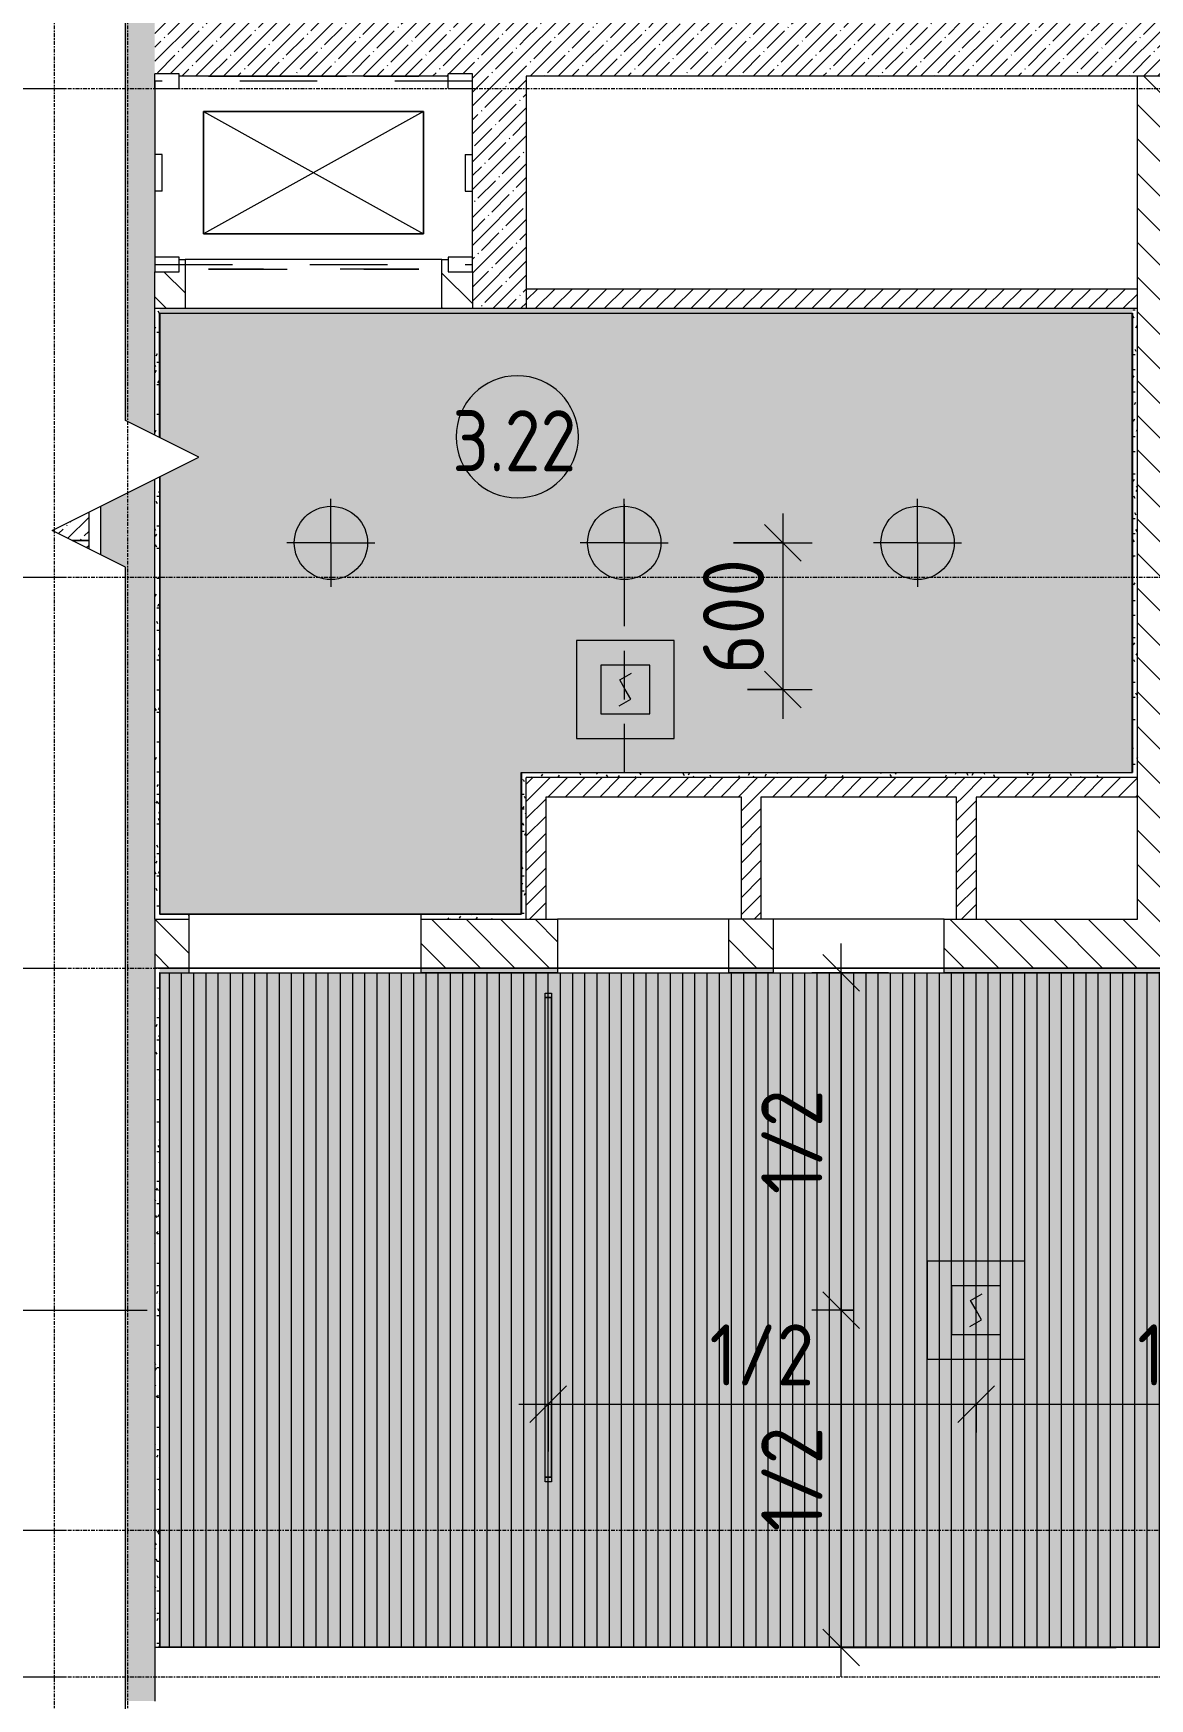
# Model space of a CAD drawing. Header units: millimetres. Extents: x 81303 to 275082, y -8553 to 29000.
# Drawn here: x 84473 to 89041, y 10410 to 17226 of the extents above; entities that cross this region are included whole.
import ezdxf

# ---------------------------------------------------------------- set-up
doc = ezdxf.new("R2010")
doc.units = ezdxf.units.MM
for name, pattern in [('ADSK_Штрих_ш2 п1', [300, 200, -100]), ('Осевая', [31.75, 6.35, -4.7625, 15.875, -4.7625]), ('Снесенные', [714.375, 476.25, -238.125]), ('Штрих', [635, 317.5, -317.5])]:
    doc.linetypes.add(name, pattern=pattern)
for name, color, linetype, lineweight in [('A-ANNO-DIMS', 7, 'Continuous', 9), ('A-ANNO-DIMS-100', 7, 'Continuous', 9), ('A-AREA-IDEN', 7, 'Continuous', 9), ('A-CLNG-PATT', 7, 'Continuous', 9), ('A-DETL-2', 7, 'ADSK_Штрих_ш2 п1', 9), ('A-DETL-GENF', 7, 'Continuous', 9), ('A-GENM', 7, 'Штрих', 9), ('A-WALL', 7, 'Continuous', 9), ('I-WALL', 7, 'Continuous', 9), ('M-EQPM', 7, 'Continuous', 9), ('M-EQPM-1', 7, 'Штрих', 9), ('M-EQPM-2', 7, 'Снесенные', 9), ('Q-SPCQ', 7, 'Continuous', 9), ('Оси', 7, 'Continuous', 9), ('Оси-2', 7, 'Осевая', 9)]:
    doc.layers.add(name, color=color, linetype=linetype, lineweight=lineweight)
for name, color, linetype, lineweight, true_color in [('A-ANNO-NOTE', 1, 'Continuous', 9, 0xff0000), ('A-CLNG-1', 7, 'Continuous', 9, 0xeaeaea), ('A-WALL-1', 7, 'Continuous', 9, 0x3c3c3c), ('A-WALL-FNSH-1', 7, 'Continuous', 9, 0x3c3c3c), ('E-LITE-EQPM-1', 7, 'Continuous', 9, 0xff8080), ('I-WALL-1', 7, 'Continuous', 9, 0x535353), ('Q-SPCQ-4', 1, 'Continuous', 9, 0xff0000), ('S-COLS-1', 9, 'Continuous', 9, 0x808080), ('S-COLS-2', 7, 'Continuous', 9, 0x3c3c3c)]:
    doc.layers.add(name, color=color, linetype=linetype, lineweight=lineweight, true_color=true_color)
doc.layers.add('A-CLNG-PATT-1', color=7, linetype='Continuous', lineweight=9, transparency=1)
doc.styles.add('GOST Common_1', font='GOST_Common.ttf', dxfattribs={"width": 0.9, "height": 250})
doc.styles.add('ISOCPEUR', font='isocpeur.ttf', dxfattribs={"width": 0.9, "height": 250})
doc.dimstyles.new('ISO-2_5_0_9К_БОЛЬШОЙ', dxfattribs={"dimscale": 304.8, "dimtxt": 248.995294, "dimasz": 0.492126, "dimexe": 0.393701, "dimexo": 0.984252, "dimgap": 0, "dimtad": 1, "dimdec": 0, "dimrnd": 10, "dimzin": 0, "dimdsep": 46, "dimtxsty": 'ISOCPEUR', "dimblk1": 'OBLIQUE', "dimblk2": 'OBLIQUE', "dimsah": 1, "dimcen": 0.09, "dimdle": 0.393701, "dimazin": 0, "dimtfac": 1, "dimtdec": 4, "dimtix": 1, "dimtmove": 0, "dimatfit": 3, "dimfxl": 1, "dimtvp": 1, "dimtolj": 1, "dimtzin": 0, "dimarcsym": 2})
pattern_1 = [(45, (0, 0), (-57.024626, 57.024626), []), (45, (57.025, 0), (-57.024626, 57.024626), [100.806, -20.161, 3.353, -16.808])]
pattern_2 = [(135, (0, 0), (-70.71068, -70.71068), [])]
pattern_3 = [(45, (0, 0), (-35.35534, 35.35534), [])]
pattern_4 = [(0, (0, 0), (121.92, 30.48), [10.058, -81.382, 10.058, -81.382, -487.68]), (0, (0, 0), (121.92, 30.48), [-182.88, 10.058, -172.822, 10.058, -81.382, -213.36]), (0, (0, 0), (121.92, 30.48), [-457.2, 10.058, -50.902, 10.058, -142.342]), (120, (45.72, 15.24), (-87.356454, 90.345817), [10.058, -81.382, 10.058, -81.382, -487.68]), (120, (45.72, 15.24), (-87.356454, 90.345817), [-182.88, 10.058, -172.822, 10.058, -81.382, -213.36]), (120, (45.72, 15.24), (-87.356454, 90.345817), [-457.2, 10.058, -50.902, 10.058, -142.342]), (240, (60.96, 76.2), (-34.563546, -120.825817), [10.058, -81.382, 10.058, -81.382, -487.68]), (240, (60.96, 76.2), (-34.563546, -120.825817), [-182.88, 10.058, -172.822, 10.058, -81.382, -213.36]), (240, (60.96, 76.2), (-34.563546, -120.825817), [-457.2, 10.058, -50.902, 10.058, -142.342])]

# ---------------------------------------------------------------- blocks, each defined once
blk = doc.blocks.new('160_Подъемник - 160_Подъемник-23521422-Сводный план потолка 3 этажа в осях 23-33')
at = {"layer": 'A-GENM'}
for p, q in [((1080, 20), (220, 20)), ((220, 20), (1080, 20)), ((1075.9, 20), (220, 20)), ((1080, 20), (220, 20)), ((220, 20), (1080, 20)), ((224.1, 20), (1080, 20)), ((1080, -770), (220, -770)), ((220, -770), (1080, -770)), ((832.5, -770), (220, -770)), ((1080, -770), (220, -770)), ((220, -770), (1080, -770)), ((467.5, -770), (1080, -770))]:
    blk.add_line(p, q, dxfattribs=at)
at = {"layer": 'M-EQPM'}
for p, q in [((1100, -625), (200, -125)), ((200, -625), (1100, -125)), ((1100, -125), (200, -125)), ((200, -125), (200, -625)), ((200, -625), (200, -125)), ((200, -125), (1100, -125)), ((1100, -625), (1100, -125)), ((1100, -125), (1100, -625)), ((200, -625), (1100, -625)), ((1100, -625), (200, -625))]:
    blk.add_line(p, q, dxfattribs=at)
at = {"layer": 'M-EQPM-1'}
for p, q in [((1300, 0), (0, 0)), ((0, 0), (0, -750)), ((1300, -750), (1300, 0)), ((0, -750), (1300, -750))]:
    blk.add_line(p, q, dxfattribs=at)
blk = doc.blocks.new('Закладная деталь приямка - 150_100-20924311-Сводный план потолка 3 этажа в осях 23-33')
at = {"layer": 'M-EQPM-2'}
for p, q in [((85000, 16730), (84970, 16730)), ((85000, 16580), (85000, 16730)), ((85000, 16580), (84970, 16580))]:
    blk.add_line(p, q, dxfattribs=at)
blk = doc.blocks.new('Закладная деталь приямка - 150_100-V3-Сводный план потолка 3 этажа в осях 23-33')
at = {"layer": 'M-EQPM-2'}
for p, q in [((86270, 17060), (86170, 17060)), ((86170, 17000), (86170, 17060)), ((86270, 17000), (86270, 17060)), ((86170, 17000), (86270, 17000))]:
    blk.add_line(p, q, dxfattribs=at)
blk = doc.blocks.new('Закладная деталь приямка - 150_100-V4-Сводный план потолка 3 этажа в осях 23-33')
at = {"layer": 'M-EQPM-2'}
for p, q in [((85070, 16310), (84970, 16310)), ((84970, 16310), (84970, 16250)), ((85070, 16250), (85070, 16310)), ((84970, 16250), (85070, 16250))]:
    blk.add_line(p, q, dxfattribs=at)
blk = doc.blocks.new('Downlight - Strip - 2000 мм-27655400-Сводный план потолка 3 этажа в осях 23-33')
at = {"layer": 'E-LITE-EQPM-1'}
for p, q in [((-1000, -231.3), (-1000, -205.9)), ((-1000, -205.9), (-980.9, -205.9)), ((-980.9, -231.3), (-1000, -231.3)), ((-980.9, -231.3), (-980.9, -205.9)), ((-980.9, -205.9), (981, -205.9)), ((-980.9, -205.9), (-980.9, -231.3)), ((-980.9, -231.3), (-980.9, -205.9)), ((-980.9, -205.9), (-980.9, -231.3)), ((-980.9, -205.9), (981, -205.9)), ((-980.9, -205.9), (981, -205.9)), ((981, -231.3), (-980.9, -231.3)), ((981, -231.3), (-980.9, -231.3)), ((-980.9, -231.3), (981, -231.3)), ((981, -205.9), (981, -231.3)), ((981, -231.3), (981, -205.9)), ((981, -205.9), (1000, -205.9)), ((981, -231.3), (981, -205.9)), ((981, -205.9), (981, -231.3)), ((1000, -231.3), (981, -231.3)), ((1000, -205.9), (1000, -231.3))]:
    blk.add_line(p, q, dxfattribs=at)
blk = doc.blocks.new('Извещатель потолочный - Монтируемые на перекрытии-30363648-Сводный план потолка 3 этажа в осях 23-33')
at = {"layer": 'Q-SPCQ'}
for p, q in [((-300, 300), (-300, -100)), ((100, 300), (-300, 300)), ((100, -100), (100, 300)), ((0, 200), (-200, 200)), ((-200, 200), (-200, 0)), ((-122.5, 139), (-74.9, 166.5)), ((-100, 100), (-122.5, 139)), ((0, 0), (0, 200)), ((-77.5, 61), (-100, 100)), ((-200, 0), (0, 0)), ((-125.1, 33.5), (-77.5, 61)), ((-300, -100), (100, -100))]:
    blk.add_line(p, q, dxfattribs=at)
blk = doc.blocks.new('Извещатель потолочный - Монтируемые на перекрытии-30351624-Сводный план потолка 3 этажа в осях 23-33')
at = {"layer": 'Q-SPCQ'}
for p, q in [((-300, 300), (-300, -100)), ((100, 300), (-300, 300)), ((100, -100), (100, 300)), ((0, 200), (-200, 200)), ((-200, 200), (-200, 0)), ((-122.5, 139), (-74.9, 166.5)), ((-100, 100), (-122.5, 139)), ((0, 0), (0, 200)), ((-77.5, 61), (-100, 100)), ((-200, 0), (0, 0)), ((-125.1, 33.5), (-77.5, 61)), ((-300, -100), (100, -100))]:
    blk.add_line(p, q, dxfattribs=at)
blk = doc.blocks.new('DET_L_Линия разрыва - М100-30654842-Сводный план потолка 3 этажа в осях 23-33')
at = {"layer": 'A-DETL-GENF'}
for p, q in [((11889.9, 300), (11739.9, 0)), ((12189.9, -300), (11889.9, 300)), ((11739.9, 0), (0, 0)), ((12339.9, 0), (12189.9, -300)), ((24079.7, 0), (12339.9, 0))]:
    blk.add_line(p, q, dxfattribs=at)
blk = doc.blocks.new('Марка_Помещения - Номер-25198446-Сводный план потолка 3 этажа в осях 23-33')
at = {"layer": 'A-AREA-IDEN'}
for start, end in [(360, 180), (180, 360)]:
    blk.add_arc((0, 0), 2.5, start, end, dxfattribs=at)
blk = doc.blocks.new('DIMBLOCK62-Сводный план потолка 3 этажа в осях 23-33')
at = {"layer": 'A-ANNO-DIMS-100', "lineweight": 20}
for p, q in [((87539.5, 15140), (87464.5, 15215)), ((87539.5, 15140), (87614.5, 15065)), ((87539.5, 14540), (87464.5, 14615)), ((87539.5, 14540), (87614.5, 14465))]:
    blk.add_line(p, q, dxfattribs=at)
at = {"layer": 'A-ANNO-DIMS-100'}
for p, q in [((87539.5, 15260), (87539.5, 14420)), ((87338.5, 15140), (87659.5, 15140)), ((87539.5, 15140), (87338.5, 15140)), ((87395, 14540), (87659.5, 14540)), ((87539.5, 14540), (87395, 14540))]:
    blk.add_line(p, q, dxfattribs=at)
at = {"layer": 'A-ANNO-DIMS-100', "color": 0, "insert": (87212.9, 14603), "char_height": 250, "width": 568.858, "attachment_point": 1, "rotation": 90, "line_spacing_factor": 1.149209, "style": 'ISOCPEUR'}
blk.add_mtext('600', dxfattribs=at)
blk = doc.blocks.new('_Oblique')
at = {"color": 0, "linetype": 'ByBlock', "lineweight": -2}
blk.add_line((-0.5, -0.5), (0.5, 0.5), dxfattribs=at)
blk = doc.blocks.new('DIMBLOCK73-Сводный план потолка 3 этажа в осях 23-33')
at = {"layer": 'A-ANNO-DIMS-100', "lineweight": 20}
for p, q in [((87778.1, 12000), (87703.1, 12075)), ((87778.1, 12000), (87853.1, 11925)), ((87778.1, 10620), (87703.1, 10695)), ((87778.1, 10620), (87853.1, 10545))]:
    blk.add_line(p, q, dxfattribs=at)
at = {"layer": 'A-ANNO-DIMS-100'}
for p, q in [((87830, 12000), (87658.1, 12000)), ((87778.1, 10500), (87778.1, 12000)), ((87778.1, 12000), (87830, 12000)), ((88903.5, 10620), (87658.1, 10620)), ((87778.1, 10620), (88903.5, 10620))]:
    blk.add_line(p, q, dxfattribs=at)
at = {"layer": 'A-ANNO-DIMS-100', "color": 0, "insert": (87451.5, 11094.5), "char_height": 250, "width": 517.144, "attachment_point": 1, "rotation": 90, "line_spacing_factor": 1.149209, "style": 'ISOCPEUR'}
blk.add_mtext('1/2', dxfattribs=at)
blk = doc.blocks.new('DIMBLOCK74-Сводный план потолка 3 этажа в осях 23-33')
at = {"layer": 'A-ANNO-DIMS-100'}
for p, q in [((87778.1, 12000), (87778.1, 13500)), ((87972, 13380), (87658.1, 13380)), ((87778.1, 13380), (87972, 13380)), ((87830, 12000), (87658.1, 12000)), ((87778.1, 12000), (87830, 12000))]:
    blk.add_line(p, q, dxfattribs=at)
at = {"layer": 'A-ANNO-DIMS-100', "lineweight": 20}
for p, q in [((87778.1, 13380), (87703.1, 13455)), ((87778.1, 13380), (87853.1, 13305)), ((87778.1, 12000), (87703.1, 12075)), ((87778.1, 12000), (87853.1, 11925))]:
    blk.add_line(p, q, dxfattribs=at)
at = {"layer": 'A-ANNO-DIMS-100', "color": 0, "insert": (87451.5, 12474.5), "char_height": 250, "width": 517.144, "attachment_point": 1, "rotation": 90, "line_spacing_factor": 1.149209, "style": 'ISOCPEUR'}
blk.add_mtext('1/2', dxfattribs=at)
blk = doc.blocks.new('DIMBLOCK75-Сводный план потолка 3 этажа в осях 23-33')
at = {"layer": 'A-ANNO-DIMS-100'}
for p, q in [((86580, 11421.3), (86580, 11735.2)), ((88330, 11500), (88330, 11735.2)), ((86460, 11615.2), (88330, 11615.2)), ((86580, 11615.2), (86580, 11421.3)), ((88330, 11615.2), (88330, 11500))]:
    blk.add_line(p, q, dxfattribs=at)
at = {"layer": 'A-ANNO-DIMS-100', "lineweight": 20}
for p, q in [((86580, 11615.2), (86655, 11690.2)), ((88330, 11615.2), (88405, 11690.2)), ((86580, 11615.2), (86505, 11540.2)), ((88330, 11615.2), (88255, 11540.2))]:
    blk.add_line(p, q, dxfattribs=at)
at = {"layer": 'A-ANNO-DIMS-100', "color": 0, "insert": (87239.5, 11941.8), "char_height": 250, "width": 517.144, "attachment_point": 1, "line_spacing_factor": 1.149209, "style": 'ISOCPEUR'}
blk.add_mtext('1/2', dxfattribs=at)
blk = doc.blocks.new('DIMBLOCK76-Сводный план потолка 3 этажа в осях 23-33')
at = {"layer": 'A-ANNO-DIMS-100'}
for p, q in [((88330, 11500), (88330, 11735.2)), ((90080, 11421.3), (90080, 11735.2)), ((88330, 11615.2), (90200, 11615.2)), ((88330, 11615.2), (88330, 11500)), ((90080, 11615.2), (90080, 11421.3))]:
    blk.add_line(p, q, dxfattribs=at)
at = {"layer": 'A-ANNO-DIMS-100', "lineweight": 20}
for p, q in [((88330, 11615.2), (88405, 11690.2)), ((90080, 11615.2), (90155, 11690.2)), ((88330, 11615.2), (88255, 11540.2)), ((90080, 11615.2), (90005, 11540.2))]:
    blk.add_line(p, q, dxfattribs=at)
at = {"layer": 'A-ANNO-DIMS-100', "color": 0, "insert": (88989.5, 11941.8), "char_height": 250, "width": 517.144, "attachment_point": 1, "line_spacing_factor": 1.149209, "style": 'ISOCPEUR'}
blk.add_mtext('1/2', dxfattribs=at)

msp = doc.modelspace()

# ---------------------------------------------------------------- hatches: boundary and pattern name
at = {"layer": 'A-ANNO-NOTE'}
msp.add_hatch(color=256, dxfattribs=at).paths.add_polyline_path([(97398, 10621), (97398, 11341), (98479, 11341), (98479, 12355.4), (98473.7, 12311.6), (98456.6, 12266.6), (98429.2, 12226.9), (98393.1, 12194.9), (98350.4, 12172.5), (98303.6, 12161), (98255.4, 12161), (98208.6, 12172.5), (98165.9, 12194.9), (98129.8, 12226.9), (98102.4, 12266.6), (98085.3, 12311.6), (98079.5, 12359.5), (98085.3, 12407.4), (98102.4, 12452.4), (98129.8, 12492.1), (98165.9, 12524.1), (98208.6, 12546.5), (98255.4, 12558), (98303.6, 12558), (98350.4, 12546.5), (98393.1, 12524.1), (98429.2, 12492.1), (98456.6, 12452.4), (98473.7, 12407.4), (98479, 12363.6), (98479, 13379), (95945, 13379), (95945, 13360), (95845, 13360), (95845, 13379), (95020, 13379), (95020, 13360), (94920, 13360), (94920, 13379), (84991, 13379), (84991, 10621), (97363, 10621)])
at = {"layer": 'A-CLNG-PATT'}
h = msp.add_hatch(dxfattribs=at)
h.set_pattern_fill('FP_28', color=256, style=0, pattern_type=2)
h.set_pattern_definition([(90, (89380, 14050.656), (50, -3e-15), [])])
h.paths.add_polyline_path([(97398, 10621), (97398, 11341), (98479, 11341), (98479, 12355.4), (98473.7, 12311.6), (98456.6, 12266.6), (98429.2, 12226.9), (98393.1, 12194.9), (98350.4, 12172.5), (98303.6, 12161), (98255.4, 12161), (98208.6, 12172.5), (98165.9, 12194.9), (98129.8, 12226.9), (98102.4, 12266.6), (98085.3, 12311.6), (98079.5, 12359.5), (98085.3, 12407.4), (98102.4, 12452.4), (98129.8, 12492.1), (98165.9, 12524.1), (98208.6, 12546.5), (98255.4, 12558), (98303.6, 12558), (98350.4, 12546.5), (98393.1, 12524.1), (98429.2, 12492.1), (98456.6, 12452.4), (98473.7, 12407.4), (98479, 12363.6), (98479, 13379), (95945, 13379), (95945, 13360), (95845, 13360), (95845, 13379), (95020, 13379), (95020, 13360), (94920, 13360), (94920, 13379), (84991, 13379), (84991, 10621), (97363, 10621)])
at = {"layer": 'A-CLNG-PATT-1'}
for points in [[(85763.7, 13621), (86469, 13621), (86469, 14201), (88969, 14201), (88969, 16079), (84991, 16079), (84991, 15570.7), (85150.7, 15490.9), (84991, 15411.1), (84991, 13621)], [(97398, 10621), (97398, 11341), (98479, 11341), (98479, 12355.4), (98473.7, 12311.6), (98456.6, 12266.6), (98429.2, 12226.9), (98393.1, 12194.9), (98350.4, 12172.5), (98303.6, 12161), (98255.4, 12161), (98208.6, 12172.5), (98165.9, 12194.9), (98129.8, 12226.9), (98102.4, 12266.6), (98085.3, 12311.6), (98079.5, 12359.5), (98085.3, 12407.4), (98102.4, 12452.4), (98129.8, 12492.1), (98165.9, 12524.1), (98208.6, 12546.5), (98255.4, 12558), (98303.6, 12558), (98350.4, 12546.5), (98393.1, 12524.1), (98429.2, 12492.1), (98456.6, 12452.4), (98473.7, 12407.4), (98479, 12363.6), (98479, 13379), (95945, 13379), (95945, 13360), (95845, 13360), (95845, 13379), (95020, 13379), (95020, 13360), (94920, 13360), (94920, 13379), (84991, 13379), (84991, 10621), (97363, 10621)]]:
    msp.add_hatch(color=256, dxfattribs=at).paths.add_polyline_path(points)
at = {"layer": 'I-WALL'}
h = msp.add_hatch(dxfattribs=at)
h.set_pattern_fill('FP_1', color=256, style=0, pattern_type=2)
h.set_pattern_definition(pattern_1)
h.paths.add_polyline_path([(84970, 10400), (84970, 15400.6), (84750, 15290.6), (84750, 15091.2), (84850.7, 15040.9), (84850.7, 10400)])
h.paths.add_polyline_path([(84970, 15581.2), (84970, 19100), (84850.7, 19100), (84850.7, 15640.9), (84889.7, 15621.4)])
h = msp.add_hatch(dxfattribs=at)
h.set_pattern_fill('FP_1', color=256, style=0, pattern_type=2)
h.set_pattern_definition(pattern_1)
h.paths.add_polyline_path([(86490, 17050), (86490, 17270), (84970, 17270), (84970.9, 17060), (85070, 17060), (85070, 17050), (86170, 17050), (86170, 17060), (86270, 17060), (86270, 17050)])
h = msp.add_hatch(dxfattribs=at)
h.set_pattern_fill('FP_1', color=256, style=0, pattern_type=2)
h.set_pattern_definition(pattern_1)
h.paths.add_polyline_path([(92810, 17050), (92810, 17270), (86490, 17270), (86490, 17050), (92790, 17050)])
h = msp.add_hatch(dxfattribs=at)
h.set_pattern_fill('FP_1', color=256, style=0, pattern_type=2)
h.set_pattern_definition(pattern_1)
h.paths.add_polyline_path([(86270, 16100), (86490, 16100), (86490, 17050), (86270, 17050), (86270, 16180)])
h = msp.add_hatch(dxfattribs=at)
h.set_pattern_fill('FP_4', color=256, style=0, pattern_type=2)
h.set_pattern_definition(pattern_2)
h.paths.add_polyline_path([(89190, 13600), (89190, 17050), (88990, 17050), (88990, 13600)])
h = msp.add_hatch(dxfattribs=at)
h.set_pattern_fill('FP_4', color=256, style=0, pattern_type=2)
h.set_pattern_definition(pattern_2)
h.paths.add_polyline_path([(85095, 16100), (85095, 16300), (85070, 16300), (85070, 16250), (84970, 16250), (84970, 16100), (85070, 16100)])
h.paths.add_polyline_path([(86170, 16100), (86270, 16100), (86270, 16250), (86170, 16250), (86170, 16300), (86145, 16300), (86145, 16100)])
h = msp.add_hatch(dxfattribs=at)
h.set_pattern_fill('FP_5', color=256, style=0, pattern_type=2)
h.set_pattern_definition(pattern_3)
h.paths.add_polyline_path([(88990, 16100), (88990, 16180), (86490, 16180), (86490, 16100), (88970, 16100)])
h = msp.add_hatch(dxfattribs=at)
h.set_pattern_fill('FP_21', color=256, style=0, pattern_type=2)
h.set_pattern_definition(pattern_4)
h.paths.add_polyline_path([(84970, 13620), (84990, 13620), (84990, 15410.6), (84970, 15400.6), (84970, 13637.4)])
h.paths.add_polyline_path([(84990, 15571.2), (84990, 16100), (84970, 16100), (84970, 15581.2), (84985.9, 15573.3)])
h = msp.add_hatch(dxfattribs=at)
h.set_pattern_fill('FP_21', color=256, style=0, pattern_type=2)
h.set_pattern_definition(pattern_4)
h.paths.add_polyline_path([(88970, 16080), (88970, 16100), (84990, 16100), (84990, 16080), (88969, 16080)])
h = msp.add_hatch(dxfattribs=at)
h.set_pattern_fill('FP_21', color=256, style=0, pattern_type=2)
h.set_pattern_definition(pattern_4)
h.paths.add_polyline_path([(88990, 14180), (88990, 16100), (88970, 16100), (88970, 14180)])
h = msp.add_hatch(dxfattribs=at)
h.set_pattern_fill('FP_1', color=256, style=0, pattern_type=2)
h.set_pattern_definition(pattern_1)
h.paths.add_polyline_path([(84700, 15116.2), (84700, 15150), (84632.5, 15150), (84699.3, 15116.6)])
h = msp.add_hatch(dxfattribs=at)
h.set_pattern_fill('FP_21', color=256, style=0, pattern_type=2)
h.set_pattern_definition(pattern_4)
h.paths.add_polyline_path([(88970, 14180), (88970, 14200), (86470, 14200), (86470, 14180), (87052.5, 14180)])
h = msp.add_hatch(dxfattribs=at)
h.set_pattern_fill('FP_21', color=256, style=0, pattern_type=2)
h.set_pattern_definition(pattern_4)
h.paths.add_polyline_path([(86470, 13600), (86490, 13600), (86490, 14180), (86470, 14180), (86470, 13620)])
h = msp.add_hatch(dxfattribs=at)
h.set_pattern_fill('FP_5', color=256, style=0, pattern_type=2)
h.set_pattern_definition(pattern_3)
h.paths.add_polyline_path([(88990, 14100), (88990, 14180), (86490, 14180), (86490, 14100), (88330, 14100)])
h = msp.add_hatch(dxfattribs=at)
h.set_pattern_fill('FP_5', color=256, style=0, pattern_type=2)
h.set_pattern_definition(pattern_3)
h.paths.add_polyline_path([(86570, 13600), (86570, 14100), (86490, 14100), (86490, 13600)])
h = msp.add_hatch(dxfattribs=at)
h.set_pattern_fill('FP_5', color=256, style=0, pattern_type=2)
h.set_pattern_definition(pattern_3)
h.paths.add_polyline_path([(87450, 13600), (87450, 14100), (87370, 14100), (87370, 13600)])
h = msp.add_hatch(dxfattribs=at)
h.set_pattern_fill('FP_5', color=256, style=0, pattern_type=2)
h.set_pattern_definition(pattern_3)
h.paths.add_polyline_path([(88330, 13600), (88330, 14100), (88250, 14100), (88250, 13600)])
h = msp.add_hatch(dxfattribs=at)
h.set_pattern_fill('FP_21', color=256, style=0, pattern_type=2)
h.set_pattern_definition(pattern_4)
h.paths.add_polyline_path([(86470, 13600), (86469, 13620), (86060, 13620), (86060, 13600)])
h.paths.add_polyline_path([(84970, 13600), (85110, 13600), (85110, 13620), (84970, 13620)])
h = msp.add_hatch(dxfattribs=at)
h.set_pattern_fill('FP_4', color=256, style=0, pattern_type=2)
h.set_pattern_definition(pattern_2)
h.paths.add_polyline_path([(89450, 13400), (89450, 13600), (88200, 13600), (88200, 13400)])
h.paths.add_polyline_path([(86618.4, 13400), (86618.4, 13600), (86060, 13600), (86060, 13400)])
h.paths.add_polyline_path([(87318.4, 13400), (87500, 13400), (87500, 13600), (87318.4, 13600)])
h.paths.add_polyline_path([(85110, 13400), (85110, 13600), (84970, 13600), (84970, 13400), (84990, 13400)])
h = msp.add_hatch(dxfattribs=at)
h.set_pattern_fill('FP_21', color=256, style=0, pattern_type=2)
h.set_pattern_definition(pattern_4)
h.paths.add_polyline_path([(84990, 10620), (84990, 13400), (84970, 13400), (84970, 10620)])
h = msp.add_hatch(dxfattribs=at)
h.set_pattern_fill('FP_21', color=256, style=0, pattern_type=2)
h.set_pattern_definition(pattern_4)
h.paths.add_polyline_path([(97800, 13380), (97800, 13400), (97520, 13400), (97520, 13380)])
h.paths.add_polyline_path([(96820, 13380), (96820, 13400), (96595, 13400), (96595, 13380)])
h.paths.add_polyline_path([(95195, 13380), (95195, 13400), (94455, 13400), (94455, 13380), (95020, 13380)])
h.paths.add_polyline_path([(93055, 13380), (93055, 13400), (92250, 13400), (92250, 13380)])
h.paths.add_polyline_path([(91300, 13380), (91300, 13400), (90400, 13400), (90400, 13380)])
h.paths.add_polyline_path([(89450, 13380), (89450, 13400), (88200, 13400), (88200, 13380)])
h.paths.add_polyline_path([(87318.4, 13380), (87500, 13380), (87500, 13400), (87318.4, 13400)])
h.paths.add_polyline_path([(86060, 13380), (86618.4, 13380), (86618.4, 13400), (86060, 13400)])
h.paths.add_polyline_path([(85110, 13380), (85110, 13400), (84990, 13400), (84991, 13380)])
at = {"layer": 'S-COLS-1'}
h = msp.add_hatch(dxfattribs=at)
h.set_pattern_fill('FP_1', color=256, style=0, pattern_type=2)
h.set_pattern_definition(pattern_1)
h.paths.add_polyline_path([(84700, 15150), (84700, 15265.6), (84550.7, 15190.9), (84632.5, 15150)])

# ---------------------------------------------------------------- linework, layer by layer
at = {"layer": 'A-ANNO-NOTE'}
for p, q in [((85691, 15140), (85691, 15320)), ((86891, 15140), (86891, 15320)), ((88091, 15140), (88091, 15320)), ((85691, 15140), (85511, 15140)), ((85691, 15140), (85871, 15140)), ((85691, 15140), (85691, 14960)), ((86891, 15140), (86711, 15140)), ((86891, 15140), (87071, 15140)), ((86891, 15140), (86891, 14960)), ((88091, 15140), (87911, 15140)), ((88091, 15140), (88271, 15140)), ((88091, 15140), (88091, 14960)), ((94920, 13379), (84991, 13379)), ((84991, 13379), (84991, 10621)), ((84991, 10621), (97363, 10621))]:
    msp.add_line(p, q, dxfattribs=at)
for centre in [(85691, 15140), (86891, 15140), (88091, 15140)]:
    msp.add_circle(centre, 150, dxfattribs=at)
at = {"layer": 'A-CLNG-1'}
for p, q in [((84991, 13621), (86469, 13621)), ((94920, 13379), (84991, 13379)), ((84991, 13379), (84991, 10621)), ((97398, 10621), (84991, 10621))]:
    msp.add_line(p, q, dxfattribs=at)
at = {"layer": 'A-DETL-2'}
msp.add_line((86891, 15299), (86891, 14201), dxfattribs=at)
at = {"layer": 'A-WALL'}
for p, q in [((88990, 13600), (88990, 17050)), ((84970, 15581.2), (84970, 16250)), ((84970, 16100), (88990, 16100)), ((84990, 16080), (88970, 16080)), ((84990, 15571.2), (84990, 16080)), ((88970, 16080), (88970, 14200)), ((84990, 15410.6), (84990, 13620)), ((84970, 13600), (84970, 15400.6)), ((86470, 14180), (86470, 13620)), ((88990, 14180), (86490, 14180)), ((84970, 13600), (85110, 13600)), ((85110, 13620), (84990, 13620)), ((86470, 13620), (86060, 13620)), ((86060, 13600), (86618.4, 13600)), ((87500, 13600), (87318.4, 13600)), ((85110, 13400), (84970, 13400)), ((84990, 13400), (85110, 13400)), ((84990, 13380), (84990, 10620))]:
    msp.add_line(p, q, dxfattribs=at)
at = {"layer": 'A-WALL-1'}
for p, q in [((86170, 17050), (85070, 17050)), ((86490, 17050), (86490, 16100)), ((91040, 17050), (86490, 17050)), ((84970, 17000), (84970, 16310)), ((86270, 16310), (86270, 17000)), ((85070, 16300), (85095, 16300)), ((85095, 16300), (85095, 16100)), ((86145, 16100), (86145, 16300)), ((86145, 16300), (86170, 16300)), ((86270, 16250), (86270, 16100)), ((86490, 16180), (88990, 16180)), ((84750, 15091.2), (84750, 15290.6)), ((84632.5, 15150), (84700, 15150)), ((84700, 15150), (84700, 15116.2)), ((86470, 14200), (88970, 14200)), ((86490, 13600), (86490, 14180)), ((87370, 14100), (86570, 14100)), ((86570, 14100), (86570, 13600)), ((87370, 13600), (87370, 14100)), ((88250, 14100), (87450, 14100)), ((87450, 14100), (87450, 13600)), ((88250, 13600), (88250, 14100)), ((88990, 14100), (88330, 14100)), ((88330, 14100), (88330, 13600)), ((84970, 13600), (84970, 10400)), ((85110, 13620), (85110, 13400)), ((86060, 13400), (86060, 13620)), ((86618.4, 13600), (86618.4, 13400)), ((87318.4, 13400), (87318.4, 13600)), ((87500, 13600), (87500, 13400)), ((88200, 13600), (88990, 13600)), ((88200, 13400), (88200, 13600)), ((84991, 13380), (84990, 13380)), ((85110, 13400), (85110, 13380)), ((86618.4, 13400), (86060, 13400)), ((86060, 13380), (86060, 13400)), ((86060, 13400), (86618.4, 13400)), ((86618.4, 13380), (86060, 13380)), ((86618.4, 13400), (86618.4, 13380)), ((87500, 13400), (87318.4, 13400)), ((87318.4, 13380), (87318.4, 13400)), ((87318.4, 13400), (87500, 13400)), ((87500, 13380), (87318.4, 13380)), ((87500, 13400), (87500, 13380)), ((89450, 13400), (88200, 13400)), ((88200, 13380), (88200, 13400)), ((88200, 13400), (89450, 13400)), ((89450, 13380), (88200, 13380)), ((84990, 10620), (84970, 10620))]:
    msp.add_line(p, q, dxfattribs=at)
at = {"layer": 'A-WALL-FNSH-1'}
for p, q in [((88969, 16079), (84991, 16079)), ((84991, 16079), (84991, 15570.7)), ((88969, 14201), (88969, 16079)), ((84991, 15411.1), (84991, 13621)), ((86469, 13621), (86469, 14201)), ((86469, 14201), (88969, 14201)), ((86470, 14200), (86470, 14180)), ((85110, 13621), (85110, 13620)), ((86060, 13620), (86060, 13621)), ((84991, 13380), (85110, 13380)), ((85110, 13380), (85110, 13379)), ((86060, 13379), (86060, 13380)), ((86618.4, 13380), (86618.4, 13379)), ((87318.4, 13379), (87318.4, 13380)), ((87500, 13380), (87500, 13379)), ((88200, 13379), (88200, 13380)), ((84991, 10620), (84990, 10620)), ((84991, 10621), (84991, 10620))]:
    msp.add_line(p, q, dxfattribs=at)
at = {"layer": 'I-WALL-1'}
for p, q in [((86145, 16300), (85095, 16300)), ((86060, 13620), (85110, 13620)), ((87318.4, 13600), (86618.4, 13600)), ((88200, 13600), (87500, 13600)), ((85110, 13400), (86060, 13400)), ((86060, 13400), (85110, 13400)), ((85110, 13380), (86060, 13380)), ((86618.4, 13400), (87318.4, 13400)), ((87318.4, 13400), (86618.4, 13400)), ((86618.4, 13380), (87318.4, 13380)), ((87500, 13400), (88200, 13400)), ((88200, 13400), (87500, 13400)), ((87500, 13380), (88200, 13380))]:
    msp.add_line(p, q, dxfattribs=at)
at = {"layer": 'S-COLS-2'}
for p, q in [((84700, 15265.6), (84700, 15150)), ((84700, 15150), (84632.5, 15150))]:
    msp.add_line(p, q, dxfattribs=at)
at = {"layer": 'Оси'}
for p, q in [((82103.1, 17000), (84603.1, 17000)), ((82103.1, 15000), (84603.1, 15000)), ((82103.1, 13400), (84603.1, 13400)), ((83546.8, 12000), (84939.7, 12000)), ((82103.1, 11100), (84603.1, 11100)), ((82103.1, 10500), (84603.1, 10500))]:
    msp.add_line(p, q, dxfattribs=at)
at = {"layer": 'Оси-2'}
for p, q in [((84560, 593.7), (84560, 19415.1)), ((84860, 1863.7), (84860, 19415.1)), ((84603.1, 17000), (122455, 17000)), ((84603.1, 15000), (121855, 15000)), ((84603.1, 13400), (121855, 13400)), ((84603.1, 11100), (122455, 11100)), ((84603.1, 10500), (122455, 10500))]:
    msp.add_line(p, q, dxfattribs=at)

# ---------------------------------------------------------------- block references
at = {"layer": 'A-AREA-IDEN', "xscale": 99.99999999999993, "yscale": 99.99999999999993, "zscale": 99.99999999999993}
msp.add_blockref('Марка_Помещения - Номер-25198446-Сводный план потолка 3 этажа в осях 23-33', (86453.2, 15574.3), dxfattribs=at)
at = {"layer": 'A-DETL-GENF', "rotation": 270.0000000000003}
msp.add_blockref('DET_L_Линия разрыва - М100-30654842-Сводный план потолка 3 этажа в осях 23-33', (84850.7, 27380.8), dxfattribs=at)
at = {"layer": 'E-LITE-EQPM-1', "rotation": 89.9999999999999}
msp.add_blockref('Downlight - Strip - 2000 мм-27655400-Сводный план потолка 3 этажа в осях 23-33', (86361.4, 12298), dxfattribs=at)
at = {"layer": 'M-EQPM'}
for name, p in [('Закладная деталь приямка - 150_100-V3-Сводный план потолка 3 этажа в осях 23-33', (-1200, 0)), ('Закладная деталь приямка - 150_100-V3-Сводный план потолка 3 этажа в осях 23-33', (0, 0)), ('Закладная деталь приямка - 150_100-20924311-Сводный план потолка 3 этажа в осях 23-33', (0, 0)), ('Закладная деталь приямка - 150_100-V4-Сводный план потолка 3 этажа в осях 23-33', (0, 0)), ('Закладная деталь приямка - 150_100-V4-Сводный план потолка 3 этажа в осях 23-33', (1200, 0))]:
    msp.add_blockref(name, p, dxfattribs=at)
at = {"layer": 'M-EQPM', "rotation": 180}
for name, p in [('160_Подъемник - 160_Подъемник-23521422-Сводный план потолка 3 этажа в осях 23-33', (86270, 16280)), ('Закладная деталь приямка - 150_100-20924311-Сводный план потолка 3 этажа в осях 23-33', (171240, 33310))]:
    msp.add_blockref(name, p, dxfattribs=at)
at = {"layer": 'Q-SPCQ-4'}
for name, p in [('Извещатель потолочный - Монтируемые на перекрытии-30363648-Сводный план потолка 3 этажа в осях 23-33', (86995, 14440)), ('Извещатель потолочный - Монтируемые на перекрытии-30351624-Сводный план потолка 3 этажа в осях 23-33', (88430, 11900))]:
    msp.add_blockref(name, p, dxfattribs=at)

# ---------------------------------------------------------------- texts
at = {"layer": 'A-AREA-IDEN', "insert": (86187.4, 15682.9), "char_height": 250, "width": 663.797, "attachment_point": 1, "style": 'GOST Common_1'}
msp.add_mtext('3.22', dxfattribs=at)

# ---------------------------------------------------------------- dimensions: what is measured, and where the dimension line sits
at = {"layer": 'A-ANNO-DIMS'}
dim = msp.add_linear_dim(base=(87539.5, 14540), p1=(87038.5, 15140), p2=(87095, 14540), angle=90, dimstyle='ISO-2_5_0_9К_БОЛЬШОЙ', override={"dimpost": '<>', "dimfxl": 602.654337}, dxfattribs=at)
dim.commit()
dim.dimension.update_dxf_attribs({"geometry": 'DIMBLOCK62-Сводный план потолка 3 этажа в осях 23-33', "text_midpoint": (87414.5, 14840)})
for base, p1, p2, override, picture, middle in [((87778.1, 13380), (88130, 12000), (87672, 13380), {"dimpost": '<>', "dimfxl": 1454.010409}, 'DIMBLOCK74-Сводный план потолка 3 этажа в осях 23-33', (87653.1, 12690)), ((87778.1, 12000), (89203.5, 10620), (88130, 12000), {"dimpost": '<>', "dimfxl": 1748.371318}, 'DIMBLOCK73-Сводный план потолка 3 этажа в осях 23-33', (87653.1, 11310))]:
    dim = msp.add_linear_dim(base=base, p1=p1, p2=p2, angle=90, text='1/2', dimstyle='ISO-2_5_0_9К_БОЛЬШОЙ', override=override, dxfattribs=at)
    dim.commit()
    dim.dimension.update_dxf_attribs({"geometry": picture, "text_midpoint": middle})
for base, p1, p2, picture, middle in [((88330, 11615.2), (86580, 11721.3), (88330, 11800), 'DIMBLOCK75-Сводный план потолка 3 этажа в осях 23-33', (87455, 11740.2)), ((90080, 11615.2), (88330, 11800), (90080, 11721.3), 'DIMBLOCK76-Сводный план потолка 3 этажа в осях 23-33', (89205, 11740.2))]:
    dim = msp.add_linear_dim(base=base, p1=p1, p2=p2, text='1/2', dimstyle='ISO-2_5_0_9К_БОЛЬШОЙ', override={"dimpost": '<>', "dimfxl": 1751.768716}, dxfattribs=at)
    dim.commit()
    dim.dimension.update_dxf_attribs({"geometry": picture, "text_midpoint": middle})

doc.saveas('drawing.dxf')
